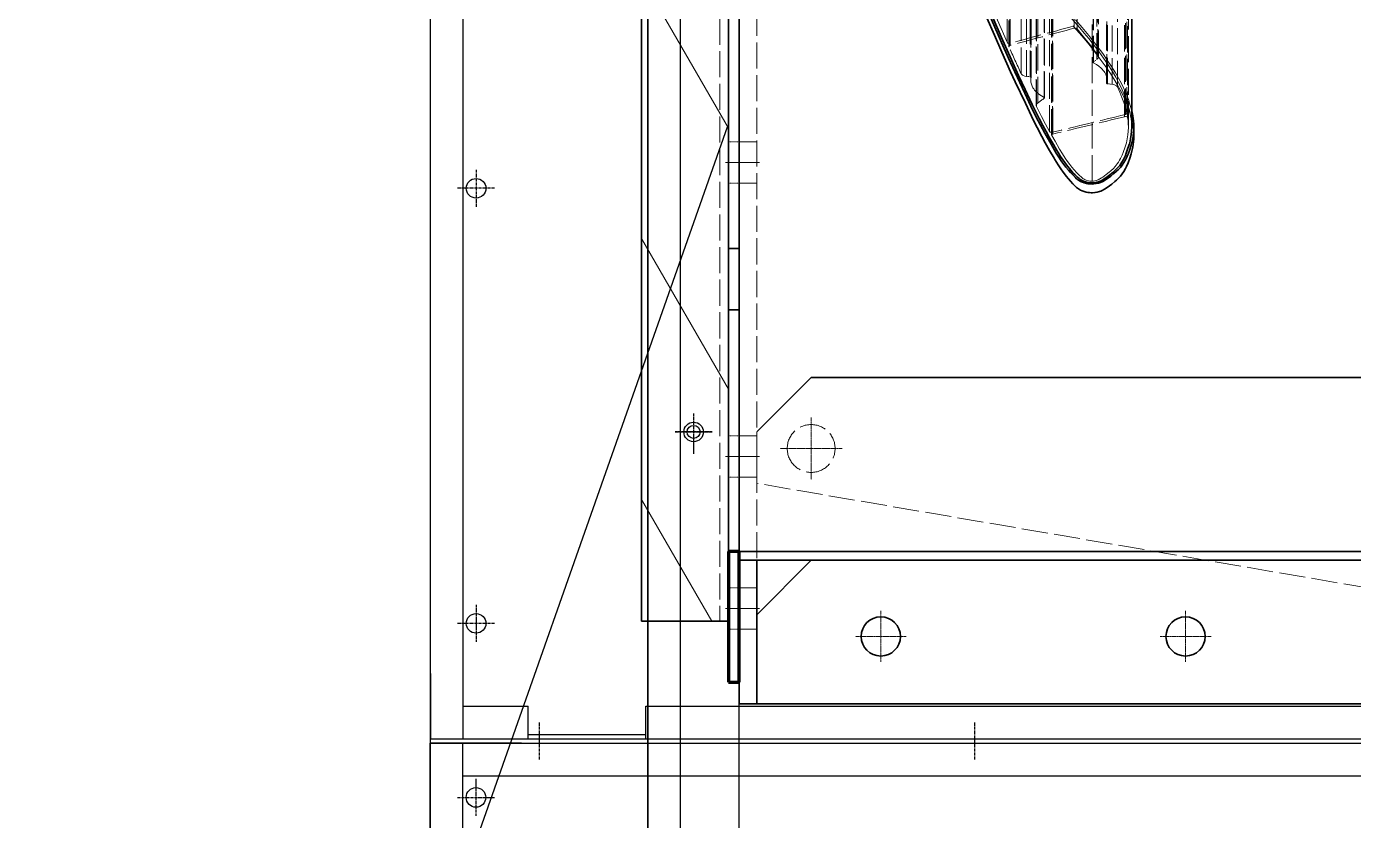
# Model space of a CAD drawing. Header units: millimetres. Extents: x 8833 to 38240, y 5836 to 26631.
# Drawn here: x 18560 to 19169, y 12357 to 12722 of the extents above; entities that cross this region are included whole.
import ezdxf

# ---------------------------------------------------------------- set-up
doc = ezdxf.new("R2010")
doc.units = ezdxf.units.MM
for name, pattern in [('CENTER', [2, 1.25, -0.25, 0.25, -0.25]), ('DASHDOT', [18.5, 12, -3, 0.5, -3]), ('DASHED', [15, 12, -3])]:
    doc.linetypes.add(name, pattern=pattern)
doc.layers.add('center', color=1, linetype='CENTER')
doc.layers.add('냉각탑_dim', color=1, linetype='Continuous')

# ---------------------------------------------------------------- blocks, each defined once
blk = doc.blocks.new('A$C55E021B5')
at = {"color": 7, "lineweight": 35}
for p, q in [((1375, 38.5), (1375, 2102.5)), ((1415, 2102.5), (1415, 38.5)), ((1370, 2070.5), (1370, 209.79)), ((1370, 2070.5), (1370, 209.79)), ((1375, 70.5), (1375, 2070.5)), ((1375, 2070.5), (1375, 209.79)), ((1189.73, 265.45), (1189.73, 907.45)), ((753, 150.5), (1337, 150.5)), ((1370, 70.5), (720, 70.5)), ((720, 66.5), (1370, 66.5)), ((753, 66.5), (1337, 66.5)), ((728, 0.5), (1362, 0.5))]:
    blk.add_line(p, q, dxfattribs=at)
at = {"color": 7, "linetype": 'DASHED', "lineweight": 13}
for p, q in [((1362, 2074.5), (1362, 66.5)), ((1370, 2074.5), (1370, 66.5)), ((1379, 1050.5), (1379, 38.5)), ((1214.86, 310.78), (1214.86, 969.39)), ((1216.14, 311.06), (1216.14, 969.65)), ((1247.01, 304.6), (1247.01, 963.48)), ((1205.29, 298.7), (1205.29, 957.77)), ((1245.51, 303.22), (1245.51, 962.16)), ((1245.65, 304.19), (1245.65, 963.09)), ((1246.08, 302.49), (1246.08, 961.45)), ((1246.12, 302.65), (1246.12, 961.61)), ((1205.03, 297.95), (1205.03, 957.05)), ((1205.69, 296.81), (1205.69, 955.93)), ((1207.26, 295.15), (1207.26, 954.3)), ((1207.33, 295.57), (1207.33, 954.72)), ((1207.44, 295.38), (1207.44, 954.53)), ((1201.1, 287.15), (1201.1, 946.37)), ((1201.23, 285.85), (1201.23, 945.07)), ((1201.24, 285.81), (1201.24, 945.03)), ((1235.96, 288.49), (1235.96, 947.71)), ((1235.96, 288.45), (1235.96, 947.68)), ((1236.1, 287.15), (1236.1, 946.37)), ((1236.38, 288.78), (1236.38, 948.01)), ((1238.11, 288.94), (1238.11, 948.17)), ((1240.54, 290.24), (1240.54, 949.45)), ((1196.27, 284.06), (1196.27, 943.27)), ((1198.7, 285.32), (1198.7, 944.55)), ((1200.81, 285.52), (1200.81, 944.74)), ((1229.76, 279.07), (1229.76, 938.22)), ((1229.87, 278.89), (1229.87, 938.03)), ((1229.93, 279.29), (1229.93, 938.44)), ((1232.89, 276.7), (1232.89, 935.79)), ((1233.45, 275.15), (1233.45, 934.2)), ((1233.55, 275.61), (1233.55, 934.67)), ((1191.61, 269.93), (1191.61, 928.79)), ((1192, 271.96), (1192, 930.9)), ((1192.01, 272.03), (1192.01, 930.97)), ((1192.61, 271.43), (1192.61, 930.35)), ((1193, 270.4), (1193, 929.28)), ((1191.23, 265.46), (1191.23, 924.1)), ((1225.91, 262.42), (1225.91, 920.89)), ((1226.18, 263.27), (1226.18, 921.79)), ((1227.53, 263.62), (1227.53, 922.15)), ((1226.47, 261.74), (1226.47, 920.16)), ((1226.51, 261.91), (1226.51, 920.34)), ((1207.82, 240.77), (1207.82, 897.17)), ((770, 0.5), (1362, 101.88))]:
    blk.add_line(p, q, dxfattribs=at)
at = {"color": 7, "lineweight": 13, "ltscale": 0.133334}
for p, q in [((1415, 334.47), (1375, 265.19)), ((1415, 214.47), (1375, 145.19))]:
    blk.add_line(p, q, dxfattribs=at)
at = {"color": 7, "linetype": 'DASHED', "lineweight": 13, "ltscale": 0.003423}
blk.add_line((1205.69, 296.81), (1207.33, 295.57), dxfattribs=at)
at = {"color": 7, "linetype": 'DASHED', "lineweight": 13, "ltscale": 6.25575e-05}
blk.add_line((1235.96, 288.49), (1235.96, 288.45), dxfattribs=at)
at = {"color": 7, "linetype": 'DASHED', "lineweight": 13, "ltscale": 0.00289}
blk.add_line((1238.11, 288.94), (1236.38, 288.78), dxfattribs=at)
at = {"color": 7, "linetype": 'DASHED', "lineweight": 13, "ltscale": 0.003537}
blk.add_line((1198.7, 285.32), (1200.81, 285.52), dxfattribs=at)
at = {"color": 7, "linetype": 'DASHED', "lineweight": 13, "ltscale": 6.21784e-05}
blk.add_line((1201.24, 285.81), (1201.23, 285.85), dxfattribs=at)
at = {"color": 7, "lineweight": 35, "ltscale": 0.006705}
blk.add_line((1188.73, 261.43), (1188.73, 265.45), dxfattribs=at)
at = {"color": 7, "linetype": 'DASHED', "lineweight": 13, "ltscale": 0.013334}
for p, q in [((1370, 258.88), (1362, 258.88)), ((1370, 239.88), (1362, 239.88)), ((1370, 123.78), (1362, 123.78)), ((1370, 104.78), (1362, 104.78)), ((1370, 53.85), (1362, 53.85)), ((1370, 34.85), (1362, 34.85))]:
    blk.add_line(p, q, dxfattribs=at)
at = {"color": 7, "linetype": 'DASHED', "lineweight": 13, "ltscale": 0.008333}
for p, q in [((1375, 258.88), (1370, 258.88)), ((1375, 239.88), (1370, 239.88)), ((1375, 123.78), (1370, 123.78)), ((1375, 104.78), (1370, 104.78)), ((1375, 53.85), (1370, 53.85)), ((1375, 34.85), (1370, 34.85))]:
    blk.add_line(p, q, dxfattribs=at)
at = {"color": 7, "linetype": 'DASHDOT', "lineweight": 13, "ltscale": 0.025999}
for p, q in [((1376.3, 249.38), (1360.7, 249.38)), ((1376.3, 114.28), (1360.7, 114.28)), ((1376.3, 44.35), (1360.7, 44.35))]:
    blk.add_line(p, q, dxfattribs=at)
at = {"color": 7, "linetype": 'DASHED', "lineweight": 13, "ltscale": 0.046905}
blk.add_line((1370, 209.79), (1370, 181.64), dxfattribs=at)
at = {"color": 7, "lineweight": 35, "ltscale": 0.046905}
for p, q in [((1370, 181.64), (1370, 209.79)), ((1375, 181.64), (1375, 209.79))]:
    blk.add_line(p, q, dxfattribs=at)
at = {"color": 7, "lineweight": 35, "ltscale": 0.008333}
for p, q in [((1370, 209.79), (1375, 209.79)), ((1370, 181.64), (1375, 181.64)), ((1375, 70.5), (1370, 70.5)), ((1375, 10.5), (1370, 10.5))]:
    blk.add_line(p, q, dxfattribs=at)
at = {"color": 7, "lineweight": 35, "ltscale": 0.185241}
for p, q in [((1370, 181.64), (1370, 70.5)), ((1370, 181.64), (1370, 70.5)), ((1375, 181.64), (1375, 70.5))]:
    blk.add_line(p, q, dxfattribs=at)
at = {"color": 7, "lineweight": 35, "ltscale": 0.058925}
for p, q in [((1337, 150.5), (1362, 125.5)), ((1362, 41.5), (1337, 66.5))]:
    blk.add_line(p, q, dxfattribs=at)
at = {"color": 7, "linetype": 'DASHDOT', "lineweight": 13, "ltscale": 0.047667}
for p, q in [((1337, 132.19), (1337, 103.59)), ((1322.7, 117.89), (1351.3, 117.89))]:
    blk.add_line(p, q, dxfattribs=at)
at = {"color": 7, "linetype": 'DASHED', "lineweight": 13, "ltscale": 0.03936}
blk.add_line((1362, 101.88), (1362, 125.5), dxfattribs=at)
at = {"color": 7, "lineweight": 13, "ltscale": 0.10771}
blk.add_line((1415, 94.47), (1382.69, 38.5), dxfattribs=at)
at = {"color": 7, "lineweight": 35, "ltscale": 0.006667}
blk.add_line((1370, 70.5), (1370, 66.5), dxfattribs=at)
at = {"color": 7, "lineweight": 35, "ltscale": 0.1}
for p, q in [((1370, 70.5), (1370, 10.5)), ((1375, 70.5), (1375, 10.5))]:
    blk.add_line(p, q, dxfattribs=at)
at = {"color": 7, "lineweight": 140, "ltscale": 0.008333}
for p, q in [((1370, 70.5), (1375, 70.5)), ((1375, 10.5), (1370, 10.5))]:
    blk.add_line(p, q, dxfattribs=at)
at = {"color": 7, "lineweight": 140, "ltscale": 0.1}
for p, q in [((1370, 10.5), (1370, 70.5)), ((1375, 70.5), (1375, 10.5))]:
    blk.add_line(p, q, dxfattribs=at)
at = {"color": 7, "lineweight": 35, "ltscale": 0.11}
for p, q in [((1362, 66.5), (1362, 0.5)), ((1370, 0.5), (1370, 66.5))]:
    blk.add_line(p, q, dxfattribs=at)
at = {"color": 7, "lineweight": 35, "ltscale": 0.013334}
for p, q in [((1370, 66.5), (1362, 66.5)), ((1362, 0.5), (1370, 0.5))]:
    blk.add_line(p, q, dxfattribs=at)
at = {"color": 7, "linetype": 'DASHDOT', "lineweight": 13, "ltscale": 0.039}
for p, q in [((1165, 43.2), (1165, 19.8)), ((1305, 43.2), (1305, 19.8)), ((1153.3, 31.5), (1176.7, 31.5)), ((1293.3, 31.5), (1316.7, 31.5))]:
    blk.add_line(p, q, dxfattribs=at)
at = {"color": 7, "lineweight": 35, "ltscale": 0.068333}
blk.add_line((1362, 0.5), (1362, 41.5), dxfattribs=at)
at = {"color": 7, "lineweight": 35, "ltscale": 0.066667}
blk.add_line((1375, 38.5), (1415, 38.5), dxfattribs=at)
at = {"color": 7, "linetype": 'DASHED', "lineweight": 13}
for points in [[(1215.56, 314.86), (1212.51, 311.34), (1209.44, 307.65), (1208.44, 306.42), (1205.79, 303.04), (1203.07, 299.41), (1200.93, 296.4), (1199.01, 293.52), (1197.21, 290.63), (1195.74, 288.09), (1194.49, 285.71), (1193.34, 283.33), (1192.3, 280.94), (1191.27, 278.23), (1190.39, 275.51), (1189.73, 273.07)], [(1217.23, 315.44), (1213.59, 311.29), (1211.52, 308.82), (1209.47, 306.3), (1207.47, 303.77), (1204.85, 300.33), (1202.64, 297.3), (1200.56, 294.24), (1198.6, 291.18), (1197.07, 288.58), (1195.75, 286.14), (1194.47, 283.53), (1193.32, 280.91), (1192.31, 278.28), (1191.44, 275.64), (1190.81, 273.34), (1190.5, 272.01), (1190.23, 270.68), (1190.02, 269.38), (1189.86, 268.08), (1189.75, 266.29), (1189.73, 265.45)], [(1216.81, 312.22), (1213.77, 308.79), (1210.85, 305.35), (1208.88, 302.94), (1206.94, 300.5), (1204.19, 296.9), (1201.87, 293.72), (1199.84, 290.77), (1197.94, 287.82), (1196.42, 285.27), (1195.01, 282.72), (1193.84, 280.38), (1192.77, 278.04), (1191.81, 275.69), (1190.97, 273.32), (1190.26, 271.03), (1189.66, 268.74), (1189.22, 266.64), (1188.91, 264.54), (1188.76, 262.7), (1188.73, 261.43)], [(1255.97, 324.97), (1254.42, 321.53), (1251.4, 314.69), (1247.01, 304.6)], [(1216.14, 311.06), (1215.7, 311.11), (1215.27, 311.03), (1215.04, 310.93), (1214.86, 310.78)], [(1214.86, 310.78), (1211.84, 307.16), (1208.94, 303.53), (1207.09, 301.12), (1205.29, 298.7)], [(1245.65, 304.19), (1245.98, 304.14), (1246.32, 304.16), (1246.63, 304.26), (1246.86, 304.4), (1247.01, 304.6)], [(1207.26, 295.15), (1205.96, 294.41), (1204.78, 293.58), (1203.73, 292.68), (1203.26, 292.19), (1202.83, 291.69), (1202.45, 291.19), (1202.12, 290.67), (1201.68, 289.81), (1201.36, 288.94), (1201.16, 288.05), (1201.1, 287.15)], [(1229.93, 279.29), (1231.23, 280.01), (1232.41, 280.81), (1233.46, 281.69), (1233.93, 282.16), (1234.36, 282.65), (1234.74, 283.15), (1235.08, 283.66), (1235.52, 284.5), (1235.84, 285.37), (1236.03, 286.25), (1236.1, 287.15)], [(1236.38, 288.78), (1236.18, 288.74), (1236.03, 288.65), (1235.97, 288.57), (1235.96, 288.49)], [(1238.11, 288.94), (1238.86, 289.08), (1239.54, 289.33), (1239.84, 289.49), (1240.11, 289.69), (1240.36, 289.95), (1240.54, 290.24)], [(1192.01, 272.03), (1192.62, 274.45), (1193.35, 276.86), (1194.21, 279.27), (1195.18, 281.67), (1196.27, 284.06)], [(1198.7, 285.32), (1197.95, 285.19), (1197.27, 284.95), (1196.97, 284.78), (1196.71, 284.59), (1196.45, 284.34), (1196.27, 284.06)], [(1200.81, 285.52), (1201.01, 285.56), (1201.16, 285.65), (1201.22, 285.73), (1201.24, 285.81)], [(1227.53, 263.62), (1229.4, 267.03), (1231.17, 270.48), (1233.45, 275.15)], [(1191.23, 265.46), (1191.29, 267.24), (1191.42, 268.58), (1191.61, 269.93)], [(1193, 270.4), (1192.63, 270.45), (1192.26, 270.41), (1191.94, 270.3), (1191.71, 270.14), (1191.61, 269.93)], [(1207.82, 240.77), (1207.25, 240.82), (1206.68, 240.91), (1206.09, 241.06), (1205.18, 241.41), (1204.3, 241.84), (1203.64, 242.24), (1203, 242.66), (1202.24, 243.21), (1201.5, 243.78), (1200.1, 244.89), (1199.35, 245.51), (1198.11, 246.66), (1197.27, 247.56), (1196.34, 248.72), (1195.78, 249.53), (1195.27, 250.36), (1194.81, 251.22), (1194.13, 252.72), (1193.63, 254.01), (1192.75, 256.56), (1192.19, 258.41), (1191.75, 260.28), (1191.46, 261.99), (1191.29, 263.72), (1191.23, 265.46)], [(1226.18, 263.27), (1226.69, 263.23), (1226.92, 263.26), (1227.14, 263.32), (1227.38, 263.45), (1227.53, 263.62)], [(1220.27, 251.31), (1221.6, 253.35), (1222.85, 255.41), (1224.95, 259.09), (1226.47, 261.74)], [(1207.82, 240.77), (1208.35, 240.78), (1208.9, 240.83), (1209.54, 240.94), (1210.62, 241.22), (1211.04, 241.38), (1211.55, 241.62), (1212.23, 242.05), (1212.85, 242.55), (1213.93, 243.53), (1215.09, 244.71), (1216.17, 245.91), (1217.19, 247.13), (1218.16, 248.38), (1219.24, 249.84), (1220.27, 251.31)]]:
    blk.add_lwpolyline(points, dxfattribs=at)
at = {"color": 7, "lineweight": 35}
for points in [[(1256.31, 319.94), (1252.62, 311.53), (1249.58, 304.55), (1246.39, 297.35), (1243.49, 291.01), (1238.88, 281.18), (1236.06, 275.2), (1233.59, 270.12), (1231.7, 266.45), (1229.71, 262.84), (1226.79, 257.72), (1225.22, 254.98), (1224.4, 253.61), (1223.55, 252.24), (1221.82, 249.7), (1219.97, 247.22), (1218.8, 245.77), (1217.87, 244.7), (1216.84, 243.6), (1215.73, 242.53), (1215.02, 241.9), (1214.19, 241.23), (1213.73, 240.93), (1213.23, 240.64), (1212.41, 240.28), (1211.51, 239.97), (1210.57, 239.74), (1209.84, 239.61), (1209.11, 239.52), (1208.42, 239.47), (1207.72, 239.46)], [(1253.5, 315.92), (1249.65, 307.07), (1245.59, 297.88), (1241.67, 289.33), (1238.69, 282.97), (1235.42, 276.04), (1233.34, 271.7), (1232.27, 269.55), (1230.61, 266.36), (1229.05, 263.52), (1227.45, 260.71), (1225.66, 257.57), (1224.26, 255.12), (1223.54, 253.91), (1222.41, 252.11), (1221.26, 250.42), (1219.67, 248.24), (1218.45, 246.67), (1217.61, 245.66), (1216.72, 244.66), (1215.7, 243.6), (1214.61, 242.56), (1213.91, 241.96), (1213.5, 241.63), (1213.05, 241.32), (1212.2, 240.86), (1211.62, 240.63), (1211, 240.42), (1209.95, 240.18), (1208.86, 240.03), (1207.76, 239.99)], [(1256.3, 315.9), (1252.78, 307.86), (1249.36, 300.02), (1245.35, 291.04), (1243.26, 286.48), (1238.6, 276.56), (1235.8, 270.63), (1233.47, 265.85), (1233.24, 265.39), (1231.08, 261.27), (1229.48, 258.4), (1227.48, 254.89), (1225.43, 251.31), (1225.09, 250.73), (1223.56, 248.22), (1221.98, 245.9), (1221.58, 245.33), (1219.86, 243.04), (1218.83, 241.77), (1217.9, 240.7), (1216.78, 239.52), (1215.58, 238.36), (1215.04, 237.88), (1214.2, 237.21), (1213.74, 236.9), (1213.24, 236.62), (1212.42, 236.25), (1211.53, 235.94), (1210.58, 235.7), (1209.86, 235.57), (1209.12, 235.48), (1208.42, 235.43), (1207.72, 235.43)], [(1189.73, 273.07), (1189.24, 270.78), (1189.05, 269.64), (1188.9, 268.49), (1188.78, 266.97), (1188.73, 265.45)], [(1188.73, 265.45), (1188.76, 264.19), (1188.85, 262.93), (1189, 261.66), (1189.21, 260.41), (1189.48, 259.15), (1189.99, 257.27), (1190.6, 255.37), (1191.37, 253.23), (1191.75, 252.28), (1192.11, 251.46), (1192.51, 250.64), (1193.28, 249.3), (1194.07, 248.16), (1194.94, 247.06), (1195.91, 246.02), (1196.68, 245.29), (1197.94, 244.22), (1199.34, 243.11), (1200.82, 241.99), (1201.62, 241.46), (1202.76, 240.79), (1203.37, 240.49), (1204.02, 240.21), (1205.01, 239.88), (1206.06, 239.63), (1207.18, 239.49), (1207.72, 239.46)], [(1189.73, 265.45), (1189.79, 263.77), (1189.94, 262.1), (1190.21, 260.45), (1190.47, 259.2), (1190.8, 257.95), (1191.05, 257.11), (1191.6, 255.43), (1192.27, 253.56), (1192.63, 252.62), (1193.03, 251.7), (1193.48, 250.78), (1194.25, 249.45), (1194.73, 248.73), (1195.24, 248.03), (1195.79, 247.36), (1196.38, 246.7), (1197.64, 245.47), (1198.46, 244.77), (1200.32, 243.29), (1201.66, 242.28), (1202.38, 241.8), (1203.52, 241.13), (1204.58, 240.64), (1205.15, 240.44), (1205.73, 240.27), (1206.73, 240.07), (1207.76, 239.99)], [(1188.73, 261.43), (1188.76, 260.16), (1188.85, 258.9), (1189, 257.64), (1189.21, 256.39), (1189.48, 255.13), (1189.99, 253.25), (1190.6, 251.34), (1191.37, 249.2), (1192.06, 247.54), (1192.51, 246.61), (1193.3, 245.25), (1194.08, 244.11), (1194.95, 243.02), (1195.93, 241.97), (1196.7, 241.24), (1197.52, 240.54), (1198.89, 239.43), (1199.99, 238.57), (1200.93, 237.89), (1202.19, 237.07), (1203.3, 236.48), (1203.9, 236.22), (1204.53, 235.99), (1205.55, 235.7), (1206.63, 235.51), (1207.72, 235.43)]]:
    blk.add_lwpolyline(points, dxfattribs=at)
at = {"color": 7, "linetype": 'DASHED', "lineweight": 13}
blk.add_circle((1337, 117.89), 11, dxfattribs=at)
at = {"color": 7, "lineweight": 35}
for centre in [(1165, 31.5), (1305, 31.5)]:
    blk.add_circle(centre, 9, dxfattribs=at)
at = {"color": 7, "linetype": 'DASHED', "lineweight": 13}
for centre, radius, start, end in [((3110.59, 7354.75), 7294.01, 254.946131, 255.18497), ((3114.82, 7356.34), 7295.65, 254.922431, 255.155135), ((669.93, 555.85), 629.41, 335.03814, 336.26281), ((1245.72, 302.66), 0.398, 335.78334, 359.70582), ((1207.34, 287.15), 6.24, 180.03131, 192.05985), ((1229.8, 287.14), 6.3, 0.0509, 12.00771), ((2094.65, 1470.52), 1472.35, 234.03104, 234.17637), ((1232.49, 275.62), 1.07, 333.96342, 359.61165), ((1192.34, 271.96), 0.333, 167.44734, 179.95097), ((2902.51, 7234.32), 7169.77, 256.202736, 256.478853), ((2897.71, 7230.23), 7165.56, 256.237174, 256.50795), ((1226.17, 261.91), 0.34, 329.39495, 359.35173)]:
    blk.add_arc(centre, radius, start, end, dxfattribs=at)
for centre, major_axis, ratio, start_param, end_param in [((1245.12, 302.65), (0.998, -0.002), 0.616365, 0.00093, 1.167763), ((1208.02, 297.96), (2.99, 0.01), 0.610625, 2.719515, 3.138939), ((1208.04, 297.96), (3.02, 0.01), 0.607863, 3.138756, 3.813764), ((1206.94, 295.38), (0.5, 0), 0.605694, 5.417979, 6.283706), ((1206.94, 295.38), (0.499, 0), 0.606249, 0.000506, 0.677653), ((1230.26, 279.07), (0.499, 0), 0.583656, 2.274529, 3.141195), ((1230.26, 279.07), (0.5, 0), 0.5831, 3.14121, 3.817704), ((1230.57, 275.62), (2.98, -0.01), 0.580043, 0.002472, 0.681408), ((1193.01, 271.96), (1, 0), 0.572652, 3.14072, 4.304996), ((1225.52, 261.91), (0.998, -0.001), 0.559109, 0.000836, 1.167722)]:
    blk.add_ellipse(centre, major_axis=major_axis, ratio=ratio, start_param=start_param, end_param=end_param, dxfattribs=at)
blk = doc.blocks.new('A$C25707C5C')
for p, q in [((0, 2586), (0, 0)), ((15, 0), (15, 2586))]:
    blk.add_line(p, q)
blk.add_circle((21, 377), 3)
at = {"layer": 'center'}
for p, q in [((21, 385.5), (21, 368.5)), ((21, 383.97), (21, 366.97)), ((12.5, 377), (29.5, 377))]:
    blk.add_line(p, q, dxfattribs=at)
blk = doc.blocks.new('A$C0E961EF8')
for p, q in [((0, 0), (0, 1221)), ((42, 0), (42, 1221))]:
    blk.add_line(p, q)
blk.add_circle((21, 275), 4.5)
at = {"layer": 'center'}
for p, q in [((21, 283.5), (21, 266.5)), ((21, 281.97), (21, 264.97)), ((29.5, 275), (12.5, 275))]:
    blk.add_line(p, q, dxfattribs=at)
blk = doc.blocks.new('A$C254622FA')
at = {"color": 7}
for p, q in [((0, 500), (42, 500)), ((0, 0), (0, 500)), ((42, 500), (0, 500)), ((0, 500), (3400, 500)), ((15, 0), (15, 500)), ((15, 485), (3385, 485))]:
    blk.add_line(p, q, dxfattribs=at)
blk.add_circle((21, 475), 4.5, dxfattribs=at)
at = {"layer": 'center', "color": 7}
for p, q in [((21, 483.5), (21, 466.5)), ((12.5, 475), (29.5, 475))]:
    blk.add_line(p, q, dxfattribs=at)
blk = doc.blocks.new('A$C35EA48DC')
for p, q in [((0, 9.5), (0, 2265.5)), ((0, 9.5), (0, 2265.5)), ((0, 9.5), (0, 2265.5)), ((0, 9.5), (0, 2265.5)), ((0, 9.5), (0, 2265.5)), ((0, 9.5), (0, 2265.5)), ((15, 9.5), (15, 2265.5)), ((15, 9.5), (15, 2265.5)), ((0, 39.5), (0, 9.5)), ((0, 39.5), (0, 9.5)), ((15, 24.5), (45, 24.5)), ((45, 9.5), (45, 24.5)), ((99, 24.5), (1085, 24.5)), ((99, 9.5), (99, 24.5)), ((0, 9.5), (1100, 9.5)), ((0, 9.5), (42, 9.5)), ((45, 11.5), (99, 11.5))]:
    blk.add_line(p, q)
for centre in [(21, 262.5), (21, 62.5)]:
    blk.add_circle(centre, 4.5)
at = {"layer": 'center'}
for p, q in [((21, 271), (21, 254)), ((29.5, 262.5), (12.5, 262.5)), ((21, 71), (21, 54)), ((29.5, 62.5), (12.5, 62.5)), ((50, 17), (50, 0)), ((50, 17), (50, 0)), ((250, 17), (250, 0))]:
    blk.add_line(p, q, dxfattribs=at)
blk = doc.blocks.new("1'")
blk.add_line((18745.31, 14892.92), (18745.31, 11892.92))
for name, p in [('A$C25707C5C', (18845.31, 12158.92)), ('A$C0E961EF8', (18845.31, 12260.92)), ('A$C254622FA', (18745.31, 11892.92))]:
    blk.add_blockref(name, p)
at = {"color": 7}
blk.add_blockref('A$C35EA48DC', (18745.37, 12385.42), dxfattribs=at)
at = {"xscale": -1}
blk.add_blockref('A$C55E021B5', (20257.31, 12410.42), dxfattribs=at)

msp = doc.modelspace()

# ---------------------------------------------------------------- linework, layer by layer
at = {"layer": '냉각탑_dim', "linetype": 'ByBlock', "lineweight": -2, "elevation": 0}
msp.add_lwpolyline([(18881.78, 12676.04), (18559.84, 11760.96)], dxfattribs=at)

# ---------------------------------------------------------------- block references
msp.add_blockref("1'", (0, 0))

doc.saveas('drawing.dxf')
